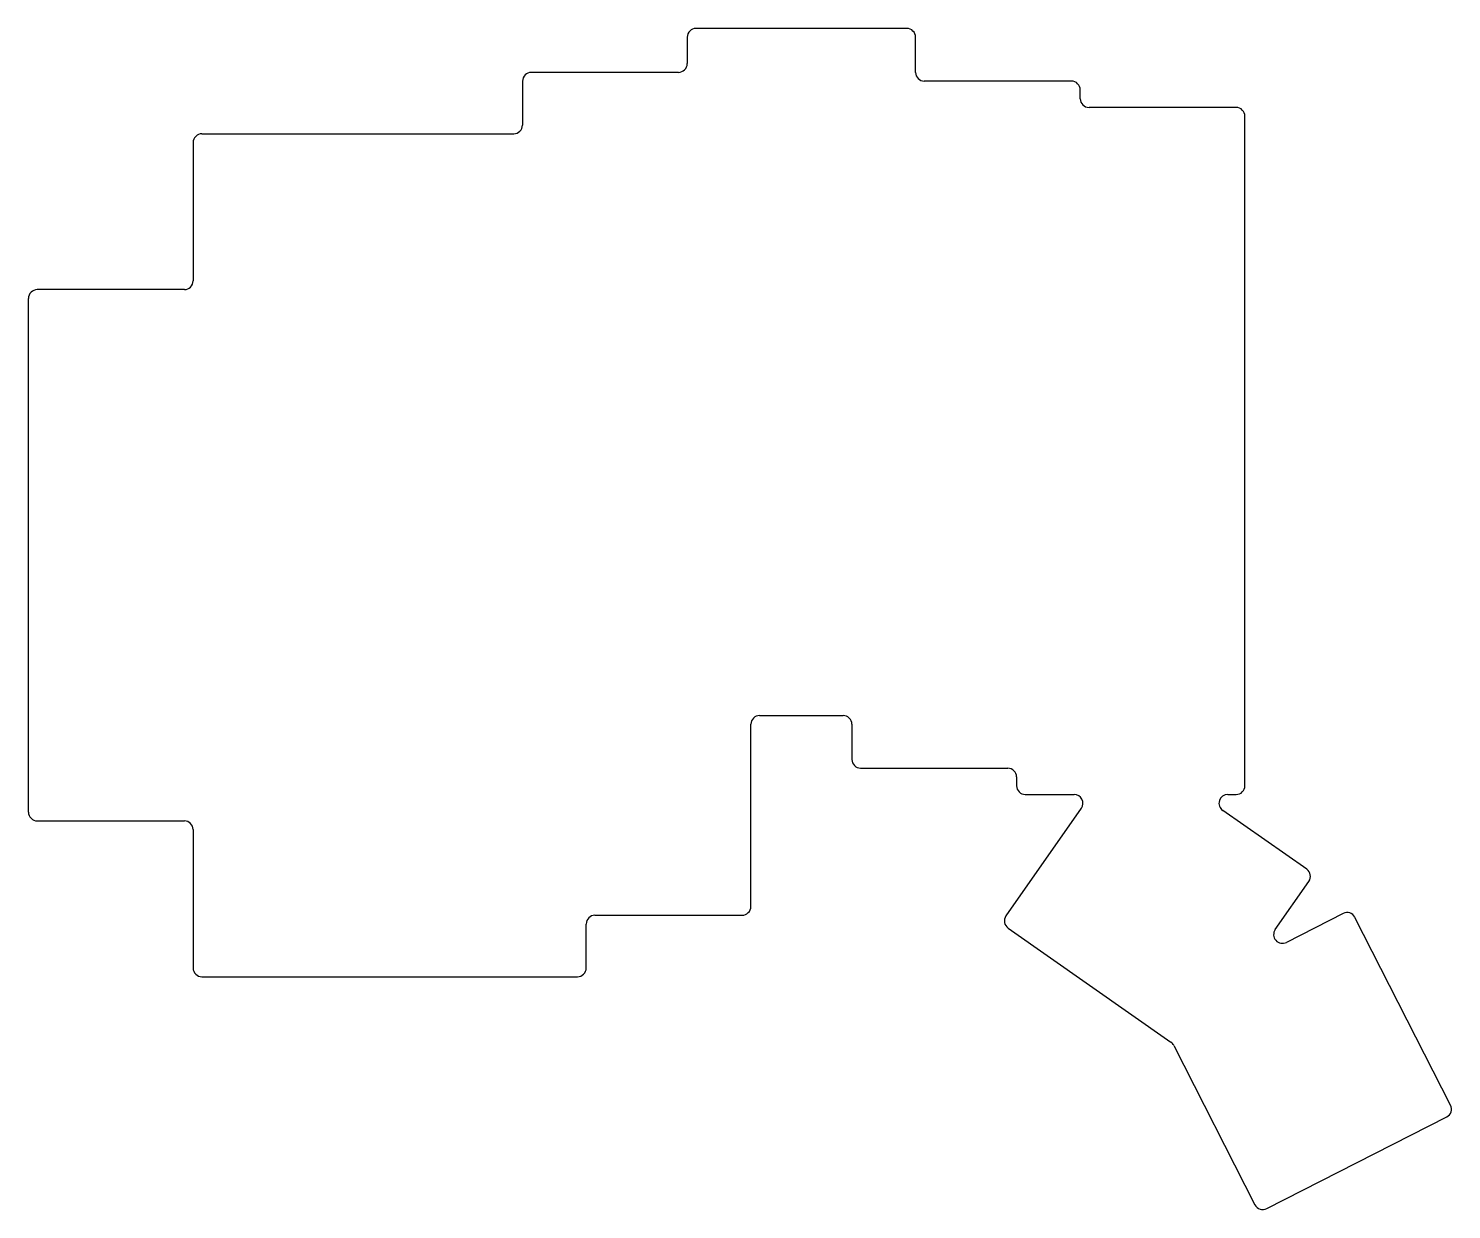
# Model space of a CAD drawing. Header units: millimetres. Extents: x -13 to 149, y -39 to 96.
import ezdxf

# ---------------------------------------------------------------- set-up
doc = ezdxf.new("R2010")
doc.units = ezdxf.units.MM

msp = doc.modelspace()

# ---------------------------------------------------------------- linework, layer by layer
for p, q in [((62, 94.5), (62, 91.5)), ((87, 95.5), (63, 95.5)), ((88, 90.5), (88, 94.5)), ((43.25, 89.5), (43.25, 84.5)), ((61, 90.5), (44.25, 90.5)), ((105.75, 89.5), (89, 89.5)), ((106.75, 87.5), (106.75, 88.5)), ((124.5, 86.5), (107.75, 86.5)), ((125.5, 9.25), (125.5, 85.5)), ((6.75, 83.5), (42.25, 83.5)), ((5.75, 82.5), (5.75, 66.75)), ((4.75, 65.75), (-12, 65.75)), ((-13, 6.25), (-13, 64.75)), ((69.25, -4.5), (69.25, 16.25)), ((70.25, 17.25), (79.75, 17.25)), ((80.75, 16.25), (80.75, 12.25)), ((81.75, 11.25), (98.5, 11.25)), ((99.5, 10.25), (99.5, 9.25)), ((100.5, 8.25), (106.06, 8.25)), ((123.55, 8.25), (124.5, 8.25)), ((106.87, 6.68), (98.29, -5.58)), ((-12, 5.25), (4.75, 5.25)), ((132.54, -0.26), (122.98, 6.43)), ((5.75, 4.25), (5.75, -11.5)), ((128.95, -7.13), (132.78, -1.65)), ((51.5, -5.5), (68.25, -5.5)), ((136.68, -5.3), (130.22, -8.59)), ((148.92, -27.12), (138.02, -5.74)), ((50.5, -11.5), (50.5, -6.5)), ((98.54, -6.97), (117.07, -19.95)), ((6.75, -12.5), (49.5, -12.5)), ((117.39, -20.32), (126.64, -38.47)), ((127.99, -38.91), (148.48, -28.47))]:
    msp.add_line(p, q)
for centre, start, end in [((63, 94.5), 90, 180), ((87, 94.5), 0, 90), ((61, 91.5), 270, 0), ((44.25, 89.5), 90, 180), ((89, 90.5), 180, 270), ((105.75, 88.5), 0, 90), ((107.75, 87.5), 180, 270), ((124.5, 85.5), 0, 90), ((42.25, 84.5), 270, 0), ((6.75, 82.5), 90, 180), ((4.75, 66.75), 270, 0), ((-12, 64.75), 90, 180), ((70.25, 16.25), 90, 180), ((79.75, 16.25), 0, 90), ((81.75, 12.25), 180, 270), ((98.5, 10.25), 0, 90), ((100.5, 9.25), 180, 270), ((106.06, 7.25), 325, 90), ((123.55, 7.25), 90, 235), ((124.5, 9.25), 270, 0), ((-12, 6.25), 180, 270), ((4.75, 4.25), 0, 90), ((131.96, -1.08), 325, 55), ((68.25, -4.5), 270, 0), ((51.5, -6.5), 90, 180), ((99.11, -6.15), 145, 235), ((137.13, -6.19), 27, 117), ((129.77, -7.7), 145, 297), ((6.75, -11.5), 180, 270), ((49.5, -11.5), 270, 0), ((116.5, -20.77), 27, 55), ((148.03, -27.58), 297, 27), ((127.53, -38.02), 207, 297)]:
    msp.add_arc(centre, 1, start, end)

doc.saveas('drawing.dxf')
